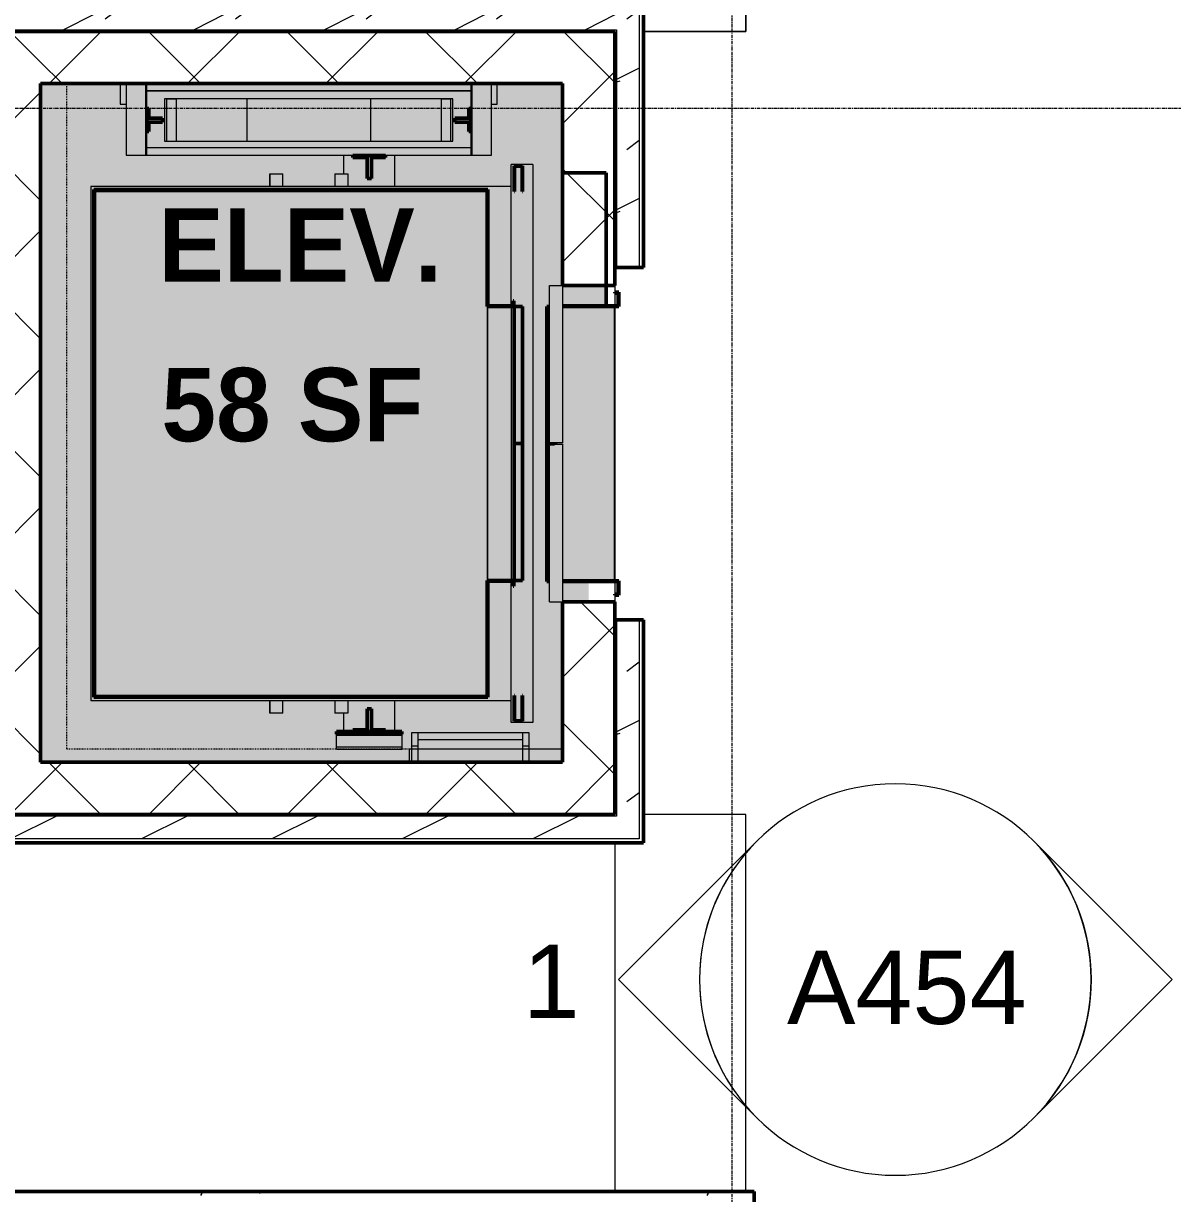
# Model space of a CAD drawing. Header units: inches. Extents: x -4294 to -464, y 9706 to 12475.
# Drawn here: x -3590 to -3413.8, y 11368.9 to 11548.2 of the extents above; entities that cross this region are included whole.
import ezdxf

# ---------------------------------------------------------------- set-up
doc = ezdxf.new("R2010")
doc.units = ezdxf.units.IN
doc.header["$MEASUREMENT"] = 0
doc.linetypes.add('Dash', pattern=[0.25, 0.125, -0.125])
doc.linetypes.add('Grid Line 1_2_', pattern=[0.875, 0.5, -0.125, 0.125, -0.125])
for name, color, linetype, lineweight in [('0-1', 7, 'Continuous', 5), ('0-5', 7, 'Continuous', 13), ('A-AREA-IDEN', 2, 'Continuous', 9), ('A-FLOR-3', 7, 'Continuous', 13), ('A-GENM-2', 90, 'Continuous', 50), ('A-GENM-3', 8, 'Continuous', 9), ('A-GENM-4', 160, 'Continuous', 9), ('A-GENM-5', 250, 'Continuous', 9), ('A-GENM-HDLN-1', 250, 'Dash', 9), ('A-WALL', 113, 'Continuous', 13), ('A-WALL-10', 113, 'Continuous', 5), ('A-WALL-11', 113, 'Continuous', 50), ('A-WALL-4', 90, 'Continuous', 50), ('A-WALL-PATT-4', 251, 'Continuous', 9), ('A-WALL-PATT-5', 111, 'Continuous', 9), ('G-ANNO-SYMB-2', 111, 'Continuous', 9), ('G-IMPT', 8, 'Continuous', 9), ('G-IMPT-1', 1, 'Continuous', 9), ('I-WALL-2', 2, 'Continuous', 50), ('Q-SPCQ-1', 250, 'Continuous', 9), ('Q-SPCQ-3', 37, 'Continuous', 9), ('S-GRID-1', 1, 'Grid Line 1_2_', 9)]:
    doc.layers.add(name, color=color, linetype=linetype, lineweight=lineweight)
doc.layers.add('A-AREA-PATT-1', color=255, linetype='Continuous', lineweight=9, transparency=1)
doc.styles.add('Arial_1', font='arial.ttf', dxfattribs={"height": 11.25})
doc.styles.add('Century Gothic_B', font='GOTHICB.TTF', dxfattribs={"height": 11.25})
pattern_1 = [(45, (0, 0), (-10.606602, 10.606602), []), (135, (0, 0), (-10.606602, -10.606602), [])]
pattern_2 = [(0, (0, 0), (38.4, 9.6), [1.584, -27.216, 1.584, -27.216, -153.6]), (0, (0, 0), (38.4, 9.6), [-57.6, 1.584, -56.016, 1.584, -27.216, -67.2]), (0, (0, 0), (38.4, 9.6), [-144, 1.584, -17.616, 1.584, -46.416]), (120, (14.4, 4.8), (-27.513844, 28.4553755), [1.584, -27.216, 1.584, -27.216, -153.6]), (120, (14.4, 4.8), (-27.513844, 28.4553755), [-57.6, 1.584, -56.016, 1.584, -27.216, -67.2]), (120, (14.4, 4.8), (-27.513844, 28.4553755), [-144, 1.584, -17.616, 1.584, -46.416]), (240, (19.2, 24), (-10.886156, -38.0553755), [1.584, -27.216, 1.584, -27.216, -153.6]), (240, (19.2, 24), (-10.886156, -38.0553755), [-57.6, 1.584, -56.016, 1.584, -27.216, -67.2]), (240, (19.2, 24), (-10.886156, -38.0553755), [-144, 1.584, -17.616, 1.584, -46.416])]
pattern_3 = [(216.87, (7.997, 19.992), (59.9755286, 39.9843071), [9.996, -89.964]), (206.565, (19.992, 13.994), (-19.991807, -19.992219), [22.352, -22.352]), (198.435, (19.992, 3.998), (-39.983821, -19.991955), [12.644, -50.576])]

# ---------------------------------------------------------------- blocks, each defined once
blk = doc.blocks.new('CTR - 1st Phase - Shell_rvt-1-FLOOR PLAN - 3RD FLOOR')
at = {"layer": 'A-FLOR-3'}
for p, q in [((-3479.22, 11546.99), (-3479.22, 11551.36)), ((-3479.22, 11551.36), (-3479.22, 11546.99)), ((-3494.95, 11546.99), (-3479.22, 11546.99)), ((-3479.22, 11546.99), (-3494.95, 11546.99)), ((-3499.32, 11508.05), (-3499.32, 11507.01)), ((-3499.32, 11506.89), (-3499.32, 11504.92)), ((-3499.32, 11504.8), (-3499.32, 11462.79)), ((-3499.32, 11462.68), (-3499.32, 11460.71)), ((-3499.32, 11460.59), (-3499.32, 11459.55)), ((-3479.22, 11426.99), (-3494.95, 11426.99)), ((-3479.22, 11369.19), (-3479.22, 11426.99)), ((-3499.32, 11422.61), (-3499.32, 11369.19))]:
    blk.add_line(p, q, dxfattribs=at)
at = {"layer": 'S-GRID-1'}
for p, q in [((-3481.32, 9836.18), (-3481.32, 12413.74)), ((-464.45, 11535.19), (-4232.19, 11535.19))]:
    blk.add_line(p, q, dxfattribs=at)
blk = doc.blocks.new('Elevator Door-Center - 48_ x 84_-2010370-FLOOR PLAN - 3RD FLOOR')
at = {"layer": 'Q-SPCQ-3'}
for points in [[(-28.15, 4.96), (-28.15, 4), (-4.03, 4), (-4.03, 6), (-28.15, 6)], [(-3.78, 4), (20.35, 4), (20.35, 6), (-3.78, 6), (-3.78, 4.96)]]:
    blk.add_hatch(color=256, dxfattribs=at).paths.add_polyline_path(points, flags=0)
at = {"layer": 'Q-SPCQ-1'}
for p, q in [((-28.15, 6), (-4.03, 6)), ((-28.15, 6), (-28.15, 4)), ((-4.03, 4), (-4.03, 6)), ((-3.78, 6), (20.35, 6)), ((-3.78, 4), (-3.78, 6)), ((20.35, 6), (20.35, 4)), ((-4.03, 4), (-28.15, 4)), ((20.35, 4), (-3.78, 4))]:
    blk.add_line(p, q, dxfattribs=at)
blk = doc.blocks.new('Otis_G2S_06102019171910 - Duty_3000_Speed_150_Seismic_N_CabHeight_93_CabPanels_Y_EntHeight_84_CwtLoc_L2_CwtSafety_N_DoorHand_CO_OpeningType_Front_Glassback_N_FRSAME_NOH-2125003-FLOOR PLAN - 3RD FLOOR')
at = {"layer": 'A-GENM-3'}
h = blk.add_hatch(color=256, dxfattribs=at)
h.paths.add_polyline_path([(4.29, 7.36), (4.29, 6.15), (4.33, 6.19), (4.33, 7.36), (4.29, 7.4)], flags=0)
h.paths.add_polyline_path([(7.94, 71.66), (7.94, 11.44), (25.72, 11.44), (25.72, 7.6), (25, 7.6), (25, 7.48), (25.84, 7.48), (25.84, 11.56), (8.06, 11.56), (8.06, 71.72), (85.62, 71.72), (85.62, 11.56), (67.84, 11.56), (67.84, 7.48), (68.69, 7.48), (68.69, 7.6), (67.96, 7.6), (67.96, 11.44), (85.74, 11.44), (85.74, 71.84), (7.94, 71.84), (7.94, 71.72)], flags=0)
h.paths.add_polyline_path([(25.84, 7.4), (25.84, 6.15), (46.84, 6.15), (46.84, 7.4), (33.75, 7.4)], flags=0)
h.paths.add_polyline_path([(46.84, 6.15), (67.84, 6.15), (67.84, 7.4), (46.84, 7.4)], flags=0)
h.paths.add_polyline_path([(85.46, 7.4), (85.46, 7.36), (89.36, 7.36), (89.36, 6.19), (89.4, 6.19), (89.4, 7.4)], flags=0)
at = {"layer": 'G-IMPT'}
for points in [[(7.47, 52.66), (7.47, 7.9), (25.72, 7.9), (25.72, 11.44), (7.94, 11.44), (7.94, 71.84), (85.74, 71.84), (85.74, 11.44), (67.96, 11.44), (67.96, 7.9), (86.21, 7.9), (86.21, 72.31), (7.47, 72.31), (7.47, 71.66)], [(8.06, 71.72), (8.06, 11.56), (25.84, 11.56), (25.84, 11.5), (67.84, 11.5), (67.84, 11.56), (85.62, 11.56), (85.62, 71.72), (12.99, 71.72)], [(25.84, 11.44), (25.84, 7.84), (67.84, 7.84), (67.84, 11.5), (25.84, 11.5)]]:
    blk.add_hatch(color=256, dxfattribs=at).paths.add_polyline_path(points, flags=0)
h = blk.add_hatch(color=256, dxfattribs=at)
h.paths.add_polyline_path([(5.5, 44.86), (5.5, 42.89), (7.47, 42.89), (7.47, 44.86)], flags=0)
h.paths.add_polyline_path([(86.21, 42.89), (88.18, 42.89), (88.18, 44.86), (86.21, 44.86)], flags=0)
h = blk.add_hatch(color=256, dxfattribs=at)
h.paths.add_polyline_path([(5.5, 34.89), (5.5, 32.93), (7.47, 32.93), (7.47, 34.89)], flags=0)
h.paths.add_polyline_path([(86.21, 32.93), (88.18, 32.93), (88.18, 34.89), (86.21, 34.89)], flags=0)
h = blk.add_hatch(color=256, dxfattribs=at)
h.paths.add_polyline_path([(4.09, 7.9), (4.09, 4.56), (89.59, 4.56), (89.59, 7.9), (67.96, 7.9), (67.96, 7.6), (68.69, 7.6), (68.69, 7.48), (67.84, 7.48), (67.84, 7.84), (25.84, 7.84), (25.84, 7.48), (25, 7.48), (25, 7.6), (25.72, 7.6), (25.72, 7.9), (4.29, 7.9)], flags=0)
h.paths.add_polyline_path([(4.29, 7.4), (4.33, 7.36), (4.33, 6.19), (4.29, 6.19), (4.29, 7.36)], flags=0)
h.paths.add_polyline_path([(25.84, 7.4), (46.84, 7.4), (46.84, 6.15), (25.84, 6.15)], flags=0)
h.paths.add_polyline_path([(46.84, 7.4), (67.84, 7.4), (67.84, 6.15), (46.84, 6.15)], flags=0)
h.paths.add_polyline_path([(85.46, 7.36), (85.46, 7.4), (89.4, 7.36), (89.36, 6.15), (89.36, 6.19), (89.36, 7.36), (88.19, 7.36)], flags=0)
at = {"layer": 'A-GENM-2'}
for p, q in [((85.74, 71.84), (7.94, 71.84)), ((7.94, 71.84), (8.06, 71.72)), ((7.94, 71.84), (7.94, 11.44)), ((8.06, 71.72), (7.94, 71.84)), ((85.74, 71.84), (85.62, 71.72)), ((85.62, 71.72), (85.74, 71.84)), ((85.74, 11.44), (85.74, 71.84)), ((8.06, 71.72), (85.62, 71.72)), ((8.06, 11.56), (8.06, 71.72)), ((85.62, 71.72), (85.62, 11.56)), ((7.94, 11.44), (8.06, 11.44)), ((8.06, 11.44), (8.06, 11.56)), ((8.06, 11.56), (8.06, 11.44)), ((25.84, 11.56), (8.06, 11.56)), ((8.06, 11.44), (25.72, 11.44)), ((25.72, 11.44), (25.72, 7.6)), ((25.84, 7.48), (25.84, 11.56)), ((67.96, 11.44), (67.84, 11.56)), ((67.84, 11.56), (67.84, 7.48)), ((85.62, 11.56), (67.84, 11.56)), ((67.84, 11.56), (67.96, 11.44)), ((67.96, 7.6), (67.96, 11.44)), ((67.96, 11.44), (85.74, 11.44)), ((8.23, 7.4), (4.29, 7.4)), ((4.29, 7.4), (4.29, 6.15)), ((4.33, 6.19), (4.33, 7.36)), ((4.33, 7.36), (8.23, 7.36)), ((8.23, 7.36), (8.23, 7.4)), ((25.72, 7.6), (25, 7.6)), ((25, 7.6), (25, 7.48)), ((25, 7.48), (25.84, 7.48)), ((25.84, 7.48), (25.72, 7.6)), ((25.72, 7.6), (25.84, 7.48)), ((46.84, 7.4), (25.84, 7.4)), ((25.84, 7.4), (25.84, 6.15)), ((46.84, 6.15), (46.84, 7.4)), ((67.84, 7.4), (46.84, 7.4)), ((46.84, 7.4), (46.84, 6.15)), ((67.96, 7.6), (67.84, 7.48)), ((67.84, 7.48), (67.96, 7.6)), ((67.84, 7.48), (68.69, 7.48)), ((67.84, 6.15), (67.84, 7.4)), ((68.69, 7.6), (67.96, 7.6)), ((68.69, 7.48), (68.69, 7.6)), ((89.4, 7.4), (85.46, 7.4)), ((85.46, 7.4), (85.46, 7.36)), ((85.46, 7.36), (89.36, 7.36)), ((89.4, 7.4), (89.36, 7.36)), ((89.36, 7.36), (89.4, 7.4)), ((89.36, 7.36), (89.36, 6.19)), ((89.4, 6.15), (89.4, 7.4)), ((4.29, 6.15), (8.23, 6.15)), ((8.23, 6.19), (4.33, 6.19)), ((8.23, 6.15), (8.23, 6.19)), ((25.84, 6.15), (46.84, 6.15)), ((46.84, 6.15), (67.84, 6.15)), ((89.36, 6.19), (85.46, 6.19)), ((85.46, 6.19), (85.46, 6.15)), ((85.46, 6.15), (89.4, 6.15)), ((89.4, 6.15), (89.36, 6.19)), ((89.36, 6.19), (89.4, 6.15))]:
    blk.add_line(p, q, dxfattribs=at)
at = {"layer": 'A-GENM-5'}
for p, q in [((25.84, 11.56), (25.72, 11.44)), ((25.72, 11.44), (25.84, 11.56)), ((85.74, 11.44), (85.62, 11.56)), ((85.62, 11.56), (85.74, 11.44)), ((4.29, 7.4), (4.33, 7.36)), ((4.33, 7.36), (4.29, 7.4)), ((4.29, 6.15), (4.33, 6.19)), ((4.33, 6.19), (4.29, 6.15))]:
    blk.add_line(p, q, dxfattribs=at)
at = {"layer": 'G-IMPT-1'}
for p, q in [((7.47, 72.31), (7.47, 7.9)), ((86.21, 72.31), (7.47, 72.31)), ((86.21, 7.9), (86.21, 72.31)), ((7.47, 44.86), (5.5, 44.86)), ((5.5, 42.89), (5.5, 44.86)), ((5.5, 44.86), (7.47, 44.86)), ((88.18, 44.86), (86.21, 44.86)), ((86.21, 44.86), (88.18, 44.86)), ((88.18, 44.86), (88.18, 42.89)), ((5.5, 42.89), (7.47, 42.89)), ((86.21, 42.89), (88.18, 42.89)), ((7.47, 34.89), (5.5, 34.89)), ((5.5, 32.93), (5.5, 34.89)), ((88.18, 34.89), (86.21, 34.89)), ((88.18, 34.89), (88.18, 32.93)), ((7.47, 32.93), (5.5, 32.93)), ((7.47, 32.93), (5.5, 32.93)), ((88.18, 32.93), (86.21, 32.93)), ((88.18, 32.93), (86.21, 32.93)), ((67.84, 11.5), (25.84, 11.5)), ((25.84, 11.5), (67.84, 11.5)), ((4.09, 4.56), (4.09, 7.9)), ((4.09, 7.9), (25.72, 7.9)), ((7.47, 7.9), (25.72, 7.9)), ((25.83, 7.84), (67.84, 7.84)), ((67.95, 7.9), (89.59, 7.9)), ((67.95, 7.9), (86.21, 7.9)), ((89.59, 4.56), (89.59, 7.9)), ((89.59, 4.56), (4.09, 4.56))]:
    blk.add_line(p, q, dxfattribs=at)
blk = doc.blocks.new('Otis_G2S_06102019171910 - Duty_3000_Speed_150_Seismic_N_CwtLoc_L2_PitDepth_60_OpeningType_Front_CwtSafety_N_FRSAME_NPT-2125002-FLOOR PLAN - 3RD FLOOR')
at = {"layer": 'G-IMPT'}
h = blk.add_hatch(color=256, dxfattribs=at)
h.paths.add_polyline_path([(92.16, 63.73), (92.16, 14.06), (94.66, 14.06), (94.66, 14.37), (96.1, 14.37), (96.1, 16.5), (96.72, 16.5), (96.72, 14.37), (98.16, 14.37), (98.16, 14.06), (100.82, 14.06), (100.82, 63.73), (98.16, 63.73), (98.16, 63.43), (96.72, 63.43), (96.72, 61.3), (96.1, 61.3), (96.1, 63.43), (94.66, 63.43), (94.66, 63.73), (93.18, 63.73)], flags=0)
h.paths.add_polyline_path([(93.18, 44.86), (93.18, 60.99), (99.64, 60.99), (99.64, 16.8), (93.18, 16.8), (93.18, 44.61)], flags=0)
for points in [[(100.82, 14.06), (100.94, 14.06), (100.94, 63.73), (100.82, 63.73), (100.82, 16.8)], [(93.18, 32.93), (93.18, 29.39), (99.64, 29.39), (99.64, 48.39), (93.18, 48.39), (93.18, 33.18)], [(2.69, 32.13), (2.97, 32.13), (2.97, 29.94), (6.16, 29.94), (6.16, 29.31), (2.97, 29.31), (2.97, 27.13), (2.69, 27.13), (2.69, 25.69), (7.47, 25.72), (7.44, 32.93), (5.5, 32.93), (5.5, 33.56), (2.69, 33.56), (2.69, 32.93)]]:
    blk.add_hatch(color=256, dxfattribs=at).paths.add_polyline_path(points, flags=0)
h = blk.add_hatch(color=256, dxfattribs=at)
h.paths.add_polyline_path([(93.18, 60.99), (93.18, 16.8), (99.64, 16.8), (99.64, 60.99), (96.03, 60.99)], flags=0)
h.paths.add_polyline_path([(93.18, 42.89), (93.18, 48.39), (99.64, 48.39), (99.64, 29.39), (93.18, 29.39), (93.18, 38.88)], flags=0)
h = blk.add_hatch(color=256, dxfattribs=at)
h.paths.add_polyline_path([(86.21, 25.74), (86.24, 25.69), (90.99, 25.69), (90.99, 33.56), (88.18, 33.56), (88.18, 32.93), (86.21, 32.93), (86.21, 29.31)], flags=0)
h.paths.add_polyline_path([(87.46, 29.94), (90.65, 29.94), (90.65, 32.13), (90.96, 32.13), (90.96, 27.13), (90.65, 27.13), (90.65, 29.31), (87.46, 29.31)], flags=0)
at = {"layer": 'G-IMPT-1'}
for p, q in [((92.16, 63.73), (94.66, 63.73)), ((98.16, 63.73), (100.82, 63.73)), ((100.82, 63.73), (100.94, 63.73)), ((100.82, 14.06), (100.82, 63.73)), ((100.94, 63.73), (100.94, 14.06)), ((93.18, 60.99), (93.18, 16.8)), ((99.64, 60.99), (93.18, 60.99)), ((99.64, 16.8), (99.64, 60.99)), ((93.19, 60.68), (93.19, 59.18)), ((99.63, 60.68), (93.19, 60.68)), ((99.63, 59.18), (99.63, 60.68)), ((93.19, 59.18), (99.63, 59.18)), ((93.18, 48.39), (93.18, 29.39)), ((99.64, 48.39), (93.18, 48.39)), ((99.64, 29.39), (99.64, 48.39)), ((5.5, 33.56), (2.69, 33.56)), ((2.69, 33.56), (2.69, 32.13)), ((90.99, 33.56), (88.18, 33.56)), ((90.99, 25.69), (90.99, 33.56)), ((93.18, 29.39), (99.64, 29.39)), ((2.69, 27.13), (2.69, 25.69)), ((2.69, 25.69), (7.44, 25.69)), ((86.24, 25.69), (90.99, 25.69)), ((93.19, 18.61), (93.19, 17.11)), ((99.63, 18.61), (93.19, 18.61)), ((99.63, 17.11), (99.63, 18.61)), ((93.18, 16.8), (99.64, 16.8)), ((93.19, 17.11), (99.63, 17.11))]:
    blk.add_line(p, q, dxfattribs=at)
blk = doc.blocks.new('Otis_G2S_06102019171910 - Otis_G2S_06102019171910-2044336-FLOOR PLAN - 3RD FLOOR')
at = {"layer": 'A-GENM-3'}
h = blk.add_hatch(color=256, dxfattribs=at)
h.paths.add_polyline_path([(91.02, 10.91), (102, 10.91), (102, 13.86), (91.02, 13.86), (91.02, 11.31)], flags=0)
h.paths.add_polyline_path([(91.02, 66.44), (91.02, 63.94), (102, 63.94), (102, 66.89), (91.02, 66.89)], flags=0)
h = blk.add_hatch(color=256, dxfattribs=at)
h.paths.add_polyline_path([(98.85, 66.89), (102, 66.89), (102, 67.78), (98.85, 67.78)], flags=0)
h.paths.add_polyline_path([(98.85, 10.91), (98.85, 10.02), (102, 10.02), (102, 10.91), (101.31, 10.91)], flags=0)
h = blk.add_hatch(color=256, dxfattribs=at)
h.paths.add_polyline_path([(91.02, 63.74), (102, 63.74), (102, 63.94), (91.02, 63.94)], flags=0)
h.paths.add_polyline_path([(91.02, 13.86), (102, 13.86), (102, 14.06), (91.02, 14.06)], flags=0)
for points in [[(91.02, 63.74), (91.02, 14.06), (92.16, 14.06), (92.16, 63.74)], [(0, 33.18), (0, 24.63), (0.37, 24.63), (0.37, 34.63), (0, 34.63)], [(0.37, 33.18), (0.37, 24.63), (2.3, 24.63), (2.3, 34.63), (0.37, 34.63)], [(2.3, 24.63), (2.68, 24.63), (2.68, 34.63), (2.3, 34.63), (2.3, 25.09)], [(1.49, 6.14), (2.49, 6.14), (2.49, 22.14), (1.49, 22.14), (1.49, 7.9)], [(25.69, 2), (46.69, 2), (46.69, 1.25), (46.81, 1.25), (46.81, 2.41), (25.69, 2.41)], [(46.81, 1.25), (46.94, 1.25), (46.94, 2), (67.81, 2), (67.81, 2.41), (46.81, 2.41), (46.81, 2)], [(25.81, -7.88), (67.81, -7.88), (67.81, 0), (46.94, 0), (46.94, 0.96), (46.69, 0.96), (46.69, 0), (25.81, 0), (25.81, -2.47)], [(67.81, -2.47), (67.81, -6.69), (71.06, -6.69), (71.06, 0), (67.81, 0)]]:
    blk.add_hatch(color=256, dxfattribs=at).paths.add_polyline_path(points, flags=0)
h = blk.add_hatch(color=256, dxfattribs=at)
h.paths.add_polyline_path([(94.66, 63.74), (94.66, 63.43), (96.1, 63.43), (96.1, 61.3), (96.72, 61.3), (96.72, 63.43), (98.16, 63.43), (98.16, 63.74), (96.03, 63.74)], flags=0)
h.paths.add_polyline_path([(94.66, 14.06), (98.16, 14.06), (98.16, 14.37), (96.72, 14.37), (96.72, 16.5), (96.1, 16.5), (96.1, 14.37), (94.66, 14.37), (94.66, 14.06)], flags=0)
h = blk.add_hatch(color=256, dxfattribs=at)
h.paths.add_polyline_path([(2.68, 27.13), (2.97, 27.13), (2.97, 29.31), (6.16, 29.31), (6.16, 29.94), (2.97, 29.94), (2.97, 32.13), (2.68, 32.13), (2.68, 27.26)], flags=0)
h.paths.add_polyline_path([(87.46, 29.31), (90.65, 29.31), (90.65, 27.13), (90.96, 27.13), (90.96, 32.13), (90.65, 32.13), (90.65, 29.94), (87.46, 29.94)], flags=0)
h = blk.add_hatch(color=256, dxfattribs=at)
h.paths.add_polyline_path([(0, 22.64), (0, 22.14), (0.49, 22.14), (0.49, 23.14), (0, 23.14)], flags=0)
h.paths.add_polyline_path([(0, 5.14), (0.49, 5.14), (0.49, 6.14), (0, 6.14), (0, 5.64)], flags=0)
h = blk.add_hatch(color=256, dxfattribs=at)
h.paths.add_polyline_path([(0.49, 22.54), (0.49, 22.14), (2.49, 22.14), (2.49, 23.14), (0.49, 23.14)], flags=0)
h.paths.add_polyline_path([(0.49, 5.14), (2.49, 5.14), (2.49, 6.14), (0.49, 6.14), (0.49, 5.74)], flags=0)
h = blk.add_hatch(color=256, dxfattribs=at)
h.paths.add_polyline_path([(23.6, -8.34), (23.6, -8.64), (25.81, -8.64), (25.81, 0), (25.69, 0), (25.69, -8.52), (23.73, -8.52), (23.73, -8), (23.6, -8)], flags=0)
h.paths.add_polyline_path([(67.81, -8.64), (70.02, -8.64), (70.02, -8), (69.9, -8), (69.9, -8.52), (67.94, -8.52), (67.91, -6.69), (67.81, -6.69), (67.81, -8)], flags=0)
h = blk.add_hatch(color=256, dxfattribs=at)
h.paths.add_polyline_path([(25.53, -8), (25.69, -8), (25.69, -7.93)], flags=0)
h.paths.add_polyline_path([(25.81, -8), (67.81, -8), (67.81, -7.88), (25.81, -7.88)], flags=0)
h.paths.add_polyline_path([(67.94, -8), (68.09, -8), (67.94, -7.93)], flags=0)
at = {"layer": 'A-GENM-4'}
blk.add_hatch(color=256, dxfattribs=at).paths.add_polyline_path([(-2, 23.5), (-2, 0), (0, 0), (0, 23.5)], flags=0)
at = {"layer": 'A-GENM-2'}
for p, q in [((98.16, 63.74), (94.66, 63.74)), ((94.66, 63.74), (94.66, 63.43)), ((94.66, 63.43), (96.1, 63.43)), ((96.1, 63.43), (96.1, 61.3)), ((96.72, 61.3), (96.72, 63.43)), ((96.72, 63.43), (98.16, 63.43)), ((98.16, 63.43), (98.16, 63.74)), ((96.1, 61.3), (96.72, 61.3)), ((2.68, 34.63), (2.3, 34.63)), ((2.3, 34.63), (2.3, 24.63)), ((2.68, 24.63), (2.68, 34.63)), ((2.97, 32.13), (2.66, 32.13)), ((2.66, 32.13), (2.66, 27.13)), ((2.97, 29.94), (2.97, 32.13)), ((90.96, 32.13), (90.65, 32.13)), ((90.65, 32.13), (90.65, 29.94)), ((90.96, 27.13), (90.96, 32.13)), ((6.16, 29.94), (2.97, 29.94)), ((2.97, 27.13), (2.97, 29.31)), ((2.97, 29.31), (6.16, 29.31)), ((6.16, 29.31), (6.16, 29.94)), ((90.65, 29.94), (87.46, 29.94)), ((87.46, 29.94), (87.46, 29.31)), ((87.46, 29.31), (90.65, 29.31)), ((90.65, 29.31), (90.65, 27.13)), ((2.66, 27.13), (2.97, 27.13)), ((90.65, 27.13), (90.96, 27.13)), ((2.3, 24.63), (2.68, 24.63)), ((96.72, 16.5), (96.1, 16.5)), ((96.1, 16.5), (96.1, 14.37)), ((96.72, 14.37), (96.72, 16.5)), ((96.1, 14.37), (94.66, 14.37)), ((94.66, 14.37), (94.66, 14.06)), ((98.16, 14.37), (96.72, 14.37)), ((98.16, 14.06), (98.16, 14.37)), ((94.66, 14.06), (98.16, 14.06)), ((46.81, 2.41), (25.69, 2.41)), ((25.69, 2.41), (25.69, 2)), ((67.81, 2.41), (46.81, 2.41)), ((46.81, 2.41), (46.81, 1.25)), ((46.81, 1.25), (46.81, 2.41)), ((67.81, 2), (67.81, 2.41)), ((46.69, 1.25), (46.81, 1.25)), ((46.81, 1.25), (46.94, 1.25)), ((25.69, 0), (25.69, -8.52)), ((25.81, -8.64), (25.81, 0)), ((67.81, 0), (67.81, -6.69)), ((67.81, 0), (67.81, -8.64)), ((67.94, -8.52), (67.94, 0)), ((88.31, 0), (71.06, 0)), ((88.31, -6.69), (88.31, 0)), ((67.81, -6.69), (88.31, -6.69)), ((23.73, -8), (23.6, -8)), ((23.6, -8), (23.6, -8.64)), ((23.6, -8.64), (25.81, -8.64)), ((23.73, -8.52), (23.73, -8)), ((25.69, -8.52), (23.73, -8.52)), ((67.81, -8.64), (70.02, -8.64)), ((69.9, -8.52), (67.94, -8.52)), ((70.02, -8), (69.9, -8)), ((69.9, -8), (69.9, -8.52)), ((70.02, -8.64), (70.02, -8))]:
    blk.add_line(p, q, dxfattribs=at)
at = {"layer": 'A-GENM-5'}
for p, q in [((102, 66.89), (91.02, 66.89)), ((91.02, 66.89), (91.02, 63.94)), ((102, 67.78), (98.85, 67.78)), ((98.85, 67.78), (98.85, 66.89)), ((102, 63.94), (91.02, 63.94)), ((91.02, 63.94), (91.02, 63.74)), ((91.02, 63.74), (91.02, 14.06)), ((91.02, 63.74), (102, 63.74)), ((92.16, 14.06), (92.16, 63.74)), ((0, 34.63), (0.37, 34.63)), ((0, 34.63), (0, 24.63)), ((0.37, 34.63), (2.3, 34.63)), ((0.37, 34.63), (0.37, 24.63)), ((0, 23.5), (-2, 23.5)), ((0.37, 24.63), (0, 24.63)), ((0, 0), (0, 23.5)), ((2.3, 24.63), (0.37, 24.63)), ((0.49, 23.14), (-2, 23.14)), ((-2, 22.14), (0.49, 22.14)), ((2.49, 23.14), (0.49, 23.14)), ((0.49, 23.14), (0.49, 22.14)), ((0.49, 22.14), (2.49, 22.14)), ((1.49, 22.14), (1.49, 6.14)), ((2.49, 22.14), (2.49, 23.14)), ((2.49, 6.14), (2.49, 22.14)), ((91.02, 14.06), (91.02, 13.86)), ((94.66, 14.06), (91.02, 14.06)), ((91.02, 13.86), (102, 13.86)), ((91.02, 13.86), (91.02, 10.91)), ((102, 14.06), (98.16, 14.06)), ((91.02, 10.91), (102, 10.91)), ((98.85, 10.91), (98.85, 10.02)), ((98.85, 10.02), (102, 10.02)), ((0.49, 6.14), (-2, 6.14)), ((2.49, 6.14), (0.49, 6.14)), ((0.49, 6.14), (0.49, 5.14)), ((2.49, 5.14), (2.49, 6.14)), ((-2, 5.14), (0.49, 5.14)), ((0.49, 5.14), (2.49, 5.14)), ((46.94, 0.96), (46.69, 0.96)), ((25.69, -7.93), (25.53, -8)), ((67.81, -7.88), (25.81, -7.88)), ((68.09, -8), (67.93, -7.93))]:
    blk.add_line(p, q, dxfattribs=at)
at = {"layer": 'A-GENM-HDLN-1'}
for p, q in [((0, 0), (0, 75.98)), ((0, 75.98), (102, 75.98)), ((102, 75.98), (102, 0)), ((102, 0), (0, 0))]:
    blk.add_line(p, q, dxfattribs=at)
for name in ['Otis_G2S_06102019171910 - Duty_3000_Speed_150_Seismic_N_CabHeight_93_CabPanels_Y_EntHeight_84_CwtLoc_L2_CwtSafety_N_DoorHand_CO_OpeningType_Front_Glassback_N_FRSAME_NOH-2125003-FLOOR PLAN - 3RD FLOOR', 'Otis_G2S_06102019171910 - Duty_3000_Speed_150_Seismic_N_CwtLoc_L2_PitDepth_60_OpeningType_Front_CwtSafety_N_FRSAME_NPT-2125002-FLOOR PLAN - 3RD FLOOR']:
    blk.add_blockref(name, (0, 0))
blk = doc.blocks.new('CTR - 1st Phase -Stairs _ Elevators_rvt-1-FLOOR PLAN - 3RD FLOOR')
at = {"layer": 'A-WALL-PATT-4'}
h = blk.add_hatch(dxfattribs=at)
h.set_pattern_fill('FP_66', color=256, style=0, pattern_type=2)
h.set_pattern_definition(pattern_1)
h.paths.add_polyline_path([(-3587.32, 11426.99), (-3587.32, 11546.99), (-3595.32, 11546.99), (-3595.32, 11426.99)], flags=0)
h = blk.add_hatch(dxfattribs=at)
h.set_pattern_fill('FP_66', color=256, style=0, pattern_type=2)
h.set_pattern_definition(pattern_1)
h.paths.add_polyline_path([(-3573.76, 11538.99), (-3499.32, 11538.99), (-3499.32, 11546.99), (-3587.32, 11546.99), (-3587.32, 11538.99)], flags=0)
h = blk.add_hatch(dxfattribs=at)
h.set_pattern_fill('FP_66', color=256, style=0, pattern_type=2)
h.set_pattern_definition(pattern_1)
h.paths.add_polyline_path([(-3507.32, 11426.99), (-3499.32, 11426.99), (-3499.32, 11459.55), (-3507.32, 11459.55), (-3507.32, 11429.22)], flags=0)
h.paths.add_polyline_path([(-3499.32, 11508.05), (-3499.32, 11538.99), (-3507.32, 11538.99), (-3507.32, 11508.05), (-3504.85, 11508.05)], flags=0)
h = blk.add_hatch(dxfattribs=at)
h.set_pattern_fill('FP_66', color=256, style=0, pattern_type=2)
h.set_pattern_definition(pattern_1)
h.paths.add_polyline_path([(-3532.42, 11426.99), (-3507.32, 11426.99), (-3507.32, 11434.99), (-3587.32, 11434.99), (-3587.32, 11426.99), (-3559.98, 11426.99)], flags=0)
at = {"layer": 'A-WALL-4'}
for p, q in [((-3587.32, 11546.99), (-3595.32, 11546.99)), ((-3499.32, 11546.99), (-3587.32, 11546.99)), ((-3499.32, 11538.99), (-3499.32, 11546.99)), ((-3587.32, 11434.99), (-3587.32, 11538.99)), ((-3587.32, 11538.99), (-3507.32, 11538.99)), ((-3507.32, 11538.99), (-3507.32, 11508.05)), ((-3499.32, 11508.05), (-3499.32, 11538.99)), ((-3507.32, 11508.05), (-3499.32, 11508.05)), ((-3499.32, 11459.55), (-3507.32, 11459.55)), ((-3507.32, 11459.55), (-3507.32, 11434.99)), ((-3499.32, 11426.99), (-3499.32, 11459.55)), ((-3507.32, 11434.99), (-3587.32, 11434.99)), ((-3595.32, 11426.99), (-3587.32, 11426.99)), ((-3587.32, 11426.99), (-3507.32, 11426.99)), ((-3507.32, 11426.99), (-3499.32, 11426.99))]:
    blk.add_line(p, q, dxfattribs=at)
at = {"layer": '0-5'}
for name, p, rotation in [('Otis_G2S_06102019171910 - Otis_G2S_06102019171910-2044336-FLOOR PLAN - 3RD FLOOR', (-3507.32, 11436.99), 90.0000000000184), ('Elevator Door-Center - 48_ x 84_-2010370-FLOOR PLAN - 3RD FLOOR', (-3503.32, 11487.7), 90.0000000000186)]:
    blk.add_blockref(name, p, dxfattribs=dict(at, rotation=rotation))
blk = doc.blocks.new('Elevation - Filled Arrow-152140-FLOOR PLAN - 3RD FLOOR')
at = {"layer": 'G-ANNO-SYMB-2'}
for start, end in [(360, 180), (180, 360)]:
    blk.add_arc((0, 0), 0.25, start, end, dxfattribs=at)
blk = doc.blocks.new('Elevation - Filled Arrow-151867-FLOOR PLAN - 3RD FLOOR')
at = {"layer": 'G-ANNO-SYMB-2'}
for p, q in [((0, 0.3536), (-0.1768, 0.1768)), ((0.1768, 0.1768), (0, 0.3536))]:
    blk.add_line(p, q, dxfattribs=at)
blk.add_arc((0, 0), 0.25, 45, 135, dxfattribs=at)

msp = doc.modelspace()

# ---------------------------------------------------------------- hatches: boundary and pattern name
at = {"layer": 'A-AREA-PATT-1'}
h = msp.add_hatch(color=256, dxfattribs=at)
h.paths.add_polyline_path([(-3507.3237, 11459.5504), (-3503.3237, 11459.5504), (-3503.3237, 11462.6754), (-3507.3237, 11462.6754), (-3507.3237, 11461.8434)], flags=0)
h.paths.add_polyline_path([(-3586.9133, 11434.9894), (-3530.8197, 11434.9894), (-3530.8197, 11436.9894), (-3530.4655, 11436.9894), (-3530.4655, 11439.4814), (-3512.4655, 11439.4814), (-3512.4655, 11436.9894), (-3507.3237, 11436.9894), (-3507.3237, 11459.5504), (-3509.3237, 11459.5504), (-3509.3237, 11462.6754), (-3509.73, 11462.6754), (-3509.73, 11504.8004), (-3509.3237, 11504.8004), (-3509.3237, 11508.0504), (-3507.3237, 11508.0504), (-3507.3237, 11538.9894), (-3517.3471, 11538.9894), (-3517.3471, 11535.8398), (-3518.2327, 11535.8398), (-3518.2327, 11528.0051), (-3574.2169, 11528.0051), (-3574.2169, 11535.8398), (-3575.1025, 11535.8398), (-3575.1025, 11538.9894), (-3587.3237, 11538.9894), (-3587.3237, 11434.9894)], flags=0)
h.paths.add_polyline_path([(-3529.4655, 11436.9894), (-3513.4655, 11436.9894), (-3513.4655, 11438.4814), (-3529.4655, 11438.4814), (-3529.4655, 11437.3644)], flags=0)
h.paths.add_polyline_path([(-3540.4994, 11436.9894), (-3541.9497, 11436.9894), (-3541.9497, 11439.6666), (-3540.8842, 11439.6823), (-3540.8842, 11442.4934), (-3542.2184, 11442.4934), (-3542.2184, 11444.4619), (-3550.2184, 11444.4619), (-3550.2184, 11442.4934), (-3552.1874, 11442.4934), (-3552.1874, 11444.4619), (-3579.6337, 11444.4619), (-3579.6337, 11523.2019), (-3552.1874, 11523.2019), (-3552.1874, 11525.1704), (-3550.2184, 11525.1704), (-3550.2184, 11523.2019), (-3542.2184, 11523.2019), (-3542.2184, 11525.1704), (-3540.8842, 11525.1704), (-3540.8842, 11527.9815), (-3533.0092, 11527.954), (-3533.0092, 11523.2019), (-3515.2237, 11523.2019), (-3515.2237, 11526.5819), (-3511.8837, 11526.5819), (-3511.8837, 11441.0819), (-3515.2237, 11441.0819), (-3515.2237, 11444.4619), (-3533.0092, 11444.4323), (-3533.0092, 11439.6823), (-3531.9497, 11439.6666), (-3531.9497, 11436.9894), (-3540.2494, 11436.9894)], flags=0)
h.paths.add_polyline_path([(-3508.5737, 11483.6754), (-3508.2808, 11483.6754), (-3508.2808, 11483.9254), (-3508.5737, 11483.9254), (-3508.5737, 11483.8004)], flags=0)
h.paths.add_polyline_path([(-3571.0673, 11529.1468), (-3571.0575, 11529.1468), (-3571.0575, 11537.9263), (-3521.3823, 11537.9263), (-3521.3823, 11538.9894), (-3571.0673, 11538.9894), (-3571.0673, 11530.1655)], flags=0)
at = {"layer": 'A-WALL-10'}
msp.add_hatch(color=256, dxfattribs=at).paths.add_polyline_path([(-3573.7642, 11546.9894), (-3499.0737, 11546.9894), (-3499.0737, 11547.2394), (-3819.3237, 11547.2394), (-3819.3237, 11546.9894), (-3587.3237, 11546.9894)], flags=0)
h = msp.add_hatch(color=256, dxfattribs=at)
h.paths.add_polyline_path([(-3499.3237, 11426.9894), (-3499.0737, 11426.99), (-3499.0737, 11456.8004), (-3499.3237, 11456.8004), (-3499.3237, 11434.9894)], flags=0)
h.paths.add_polyline_path([(-3499.0737, 11510.8004), (-3499.0737, 11546.9894), (-3499.3237, 11546.9894), (-3499.3237, 11510.8004)], flags=0)
h = msp.add_hatch(color=256, dxfattribs=at)
h.paths.add_polyline_path([(-3819.3237, 11426.7394), (-3646.9987, 11426.7394), (-3646.9987, 11426.9894), (-3819.3237, 11426.9894)], flags=0)
h.paths.add_polyline_path([(-3499.0737, 11426.7394), (-3499.0737, 11426.9894), (-3606.9987, 11426.9894), (-3606.9987, 11426.7394), (-3499.1031, 11426.7394)], flags=0)
at = {"layer": 'A-WALL-PATT-5'}
h = msp.add_hatch(dxfattribs=at)
h.set_pattern_fill('FP_2', color=256, style=0, pattern_type=2)
h.set_pattern_definition(pattern_3)
h.paths.add_polyline_path([(-3819.3237, 11547.2394), (-3495.5737, 11547.2394), (-3495.5737, 11550.7394), (-3819.3237, 11550.7394)], flags=0)
h = msp.add_hatch(dxfattribs=at)
h.set_pattern_fill('FP_2', color=256, style=0, pattern_type=2)
h.set_pattern_definition(pattern_3)
h.paths.add_polyline_path([(-3495.5737, 11426.7394), (-3495.5737, 11456.8004), (-3499.0737, 11456.8004), (-3499.0737, 11426.7394), (-3495.579, 11426.7394)], flags=0)
h.paths.add_polyline_path([(-3499.0737, 11510.8004), (-3495.5737, 11510.8004), (-3495.5737, 11547.2394), (-3499.0737, 11547.2237), (-3499.0737, 11512.2609)], flags=0)
h = msp.add_hatch(dxfattribs=at)
h.set_pattern_fill('FP_2', color=256, style=0, pattern_type=2)
h.set_pattern_definition(pattern_3)
h.paths.add_polyline_path([(-3819.3237, 11423.2394), (-3666.8737, 11423.2394), (-3666.8737, 11426.7394), (-3819.3237, 11426.7394)], flags=0)
h.paths.add_polyline_path([(-3646.9987, 11423.2394), (-3646.9987, 11426.7394), (-3663.3737, 11426.7337), (-3663.3737, 11423.2394), (-3662.7487, 11423.2394)], flags=0)
h.paths.add_polyline_path([(-3559.982, 11423.2394), (-3495.5737, 11423.2394), (-3495.5737, 11426.7394), (-3606.9987, 11426.7394), (-3606.9987, 11423.2394), (-3587.3237, 11423.2394)], flags=0)
h = msp.add_hatch(dxfattribs=at)
h.set_pattern_fill('FP_1', color=256, style=0, pattern_type=2)
h.set_pattern_definition(pattern_2)
h.paths.add_polyline_path([(-3710.787, 11422.6144), (-3667.4987, 11422.6144), (-3667.4987, 11423.2394), (-3819.3237, 11423.2394), (-3819.3237, 11422.6144), (-3722.2767, 11422.6144)], flags=0)
h.paths.add_polyline_path([(-3662.1237, 11422.6144), (-3646.9987, 11422.6144), (-3646.9987, 11423.2394), (-3662.7487, 11423.2394), (-3662.7487, 11422.6144)], flags=0)
h.paths.add_polyline_path([(-3499.0737, 11422.6144), (-3494.9487, 11422.6144), (-3494.9487, 11423.2394), (-3606.9987, 11423.2394), (-3606.9987, 11422.6144), (-3504.8531, 11422.6144)], flags=0)
h = msp.add_hatch(dxfattribs=at)
h.set_pattern_fill('FP_1', color=256, style=0, pattern_type=2)
h.set_pattern_definition(pattern_2)
h.paths.add_polyline_path([(-3479.0643, 11368.5644), (-3477.9737, 11368.5644), (-3477.9737, 11369.1894), (-3612.7237, 11369.1894), (-3612.7237, 11368.5644), (-3479.2237, 11368.5644)], flags=0)
h.paths.add_polyline_path([(-3662.7487, 11368.5644), (-3652.7237, 11368.5644), (-3652.7237, 11369.1894), (-3662.7487, 11369.1894)], flags=0)

# ---------------------------------------------------------------- linework, layer by layer
at = {"layer": 'A-WALL'}
for p, q in [((-3495.5737, 11550.7394), (-3495.5737, 11510.8004)), ((-3819.3237, 11547.2394), (-3499.0737, 11547.2394)), ((-3499.0737, 11547.2394), (-3499.0737, 11510.8004)), ((-3499.0737, 11456.8004), (-3499.0737, 11426.7394)), ((-3495.5737, 11456.8004), (-3495.5737, 11423.2394)), ((-3499.0737, 11426.7394), (-3606.9987, 11426.7394)), ((-3495.5737, 11423.2394), (-3606.9987, 11423.2394))]:
    msp.add_line(p, q, dxfattribs=at)
at = {"layer": 'A-WALL-11'}
for p, q in [((-3494.9487, 11510.8004), (-3494.9487, 11551.3644)), ((-3819.3237, 11546.9894), (-3499.3237, 11546.9894)), ((-3499.3237, 11546.9894), (-3499.3237, 11510.8004)), ((-3499.3237, 11510.8004), (-3494.9487, 11510.8004)), ((-3494.9487, 11456.8004), (-3499.3237, 11456.8004)), ((-3499.3237, 11456.8004), (-3499.3237, 11426.9894)), ((-3494.9487, 11422.6144), (-3494.9487, 11456.8004)), ((-3499.3237, 11426.9894), (-3606.9987, 11426.9894)), ((-3606.9987, 11422.6144), (-3494.9487, 11422.6144))]:
    msp.add_line(p, q, dxfattribs=at)
at = {"layer": 'I-WALL-2'}
for p, q in [((-3477.9737, 11369.1894), (-3612.7237, 11369.1894)), ((-3477.9737, 11027.1894), (-3477.9737, 11369.1894))]:
    msp.add_line(p, q, dxfattribs=at)

# ---------------------------------------------------------------- block references
at = {"layer": '0-1'}
for name in ['CTR - 1st Phase - Shell_rvt-1-FLOOR PLAN - 3RD FLOOR', 'CTR - 1st Phase -Stairs _ Elevators_rvt-1-FLOOR PLAN - 3RD FLOOR']:
    msp.add_blockref(name, (0, 0), dxfattribs=at)
at = {"layer": 'G-ANNO-SYMB-2', "xscale": 120, "yscale": 120, "zscale": 120}
msp.add_blockref('Elevation - Filled Arrow-152140-FLOOR PLAN - 3RD FLOOR', (-3456.3341, 11401.6832), dxfattribs=at)
at = {"layer": 'G-ANNO-SYMB-2', "xscale": 120, "yscale": 120, "zscale": 120, "rotation": 90.00000000000037}
msp.add_blockref('Elevation - Filled Arrow-151867-FLOOR PLAN - 3RD FLOOR', (-3456.3341, 11401.6832), dxfattribs=at)
at = {"layer": 'G-ANNO-SYMB-2', "extrusion": (0, 0, -1), "xscale": 120, "yscale": 120, "zscale": 120, "rotation": 89.99999999999946}
msp.add_blockref('Elevation - Filled Arrow-151867-FLOOR PLAN - 3RD FLOOR', (3456.3341, 11401.6832), dxfattribs=at)

# ---------------------------------------------------------------- texts
at = {"layer": 'A-AREA-IDEN', "char_height": 11.25, "attachment_point": 1, "style": 'Century Gothic_B'}
for s, insert, width in [('ELEV.', (-3569.2715, 11519.8779), 47.7225), ('58 SF', (-3568.799, 11495.4203), 46.58625)]:
    msp.add_mtext(s, dxfattribs=dict(at, insert=insert, width=width))
at = {"layer": 'G-ANNO-SYMB-2', "char_height": 11.25, "attachment_point": 1, "style": 'Arial_1'}
for s, insert, width in [('1', (-3513.4296, 11407.0265), 10.605), ('A454', (-3472.9277, 11406.1244), 44.6925)]:
    msp.add_mtext(s, dxfattribs=dict(at, insert=insert, width=width))

doc.saveas('drawing.dxf')
